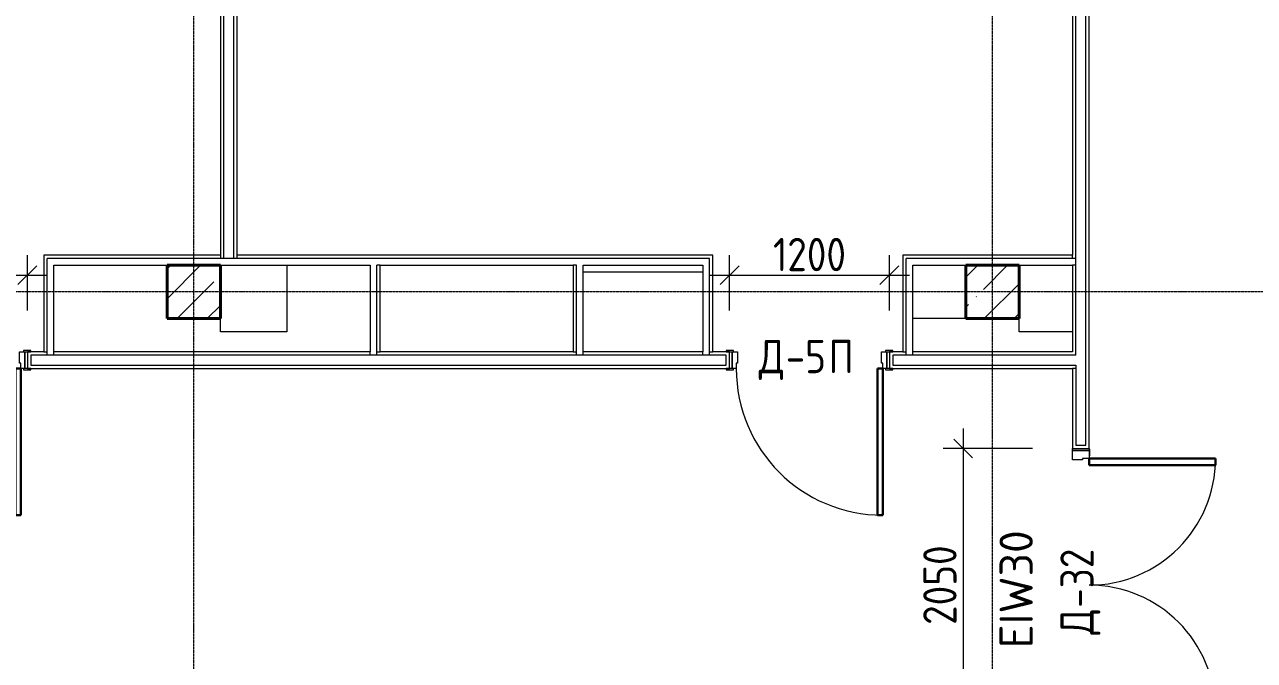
# Model space of a CAD drawing. Header units: millimetres. Extents: x -56773 to 225775, y -262288 to 26541.
# Drawn here: x 26539 to 35776, y -249673 to -244903 of the extents above; entities that cross this region are included whole.
import ezdxf

# ---------------------------------------------------------------- set-up
doc = ezdxf.new("R2010")
doc.units = ezdxf.units.MM
doc.linetypes.add('ADSK_Линия сетки', pattern=[25, 20, -2.5, 0, -2.5])
for name, color, linetype, lineweight in [('Двери', 7, 'Continuous', 9), ('Марки дверей', 7, 'Continuous', 20), ('Несущие колонны', 7, 'Continuous', 18), ('Оси', 7, 'Continuous', 9), ('Перекрытие', 7, 'Continuous', 18), ('Размеры', 7, 'Continuous', 9), ('Стены несущие', 7, 'Continuous', 30), ('Стены отделка', 7, 'Continuous', 30), ('Стены штриховка', 7, 'Continuous', 9)]:
    doc.layers.add(name, color=color, linetype=linetype, lineweight=lineweight)
doc.styles.add('GOST Common_2', font='', dxfattribs={"width": 0.9, "height": 250})
doc.styles.add('ISOCPEUR', font='isocpeur.ttf', dxfattribs={"height": 250})
doc.styles.get('GOST Common_2').set_extended_font_data('GOST Common')
doc.dimstyles.new('ADSK_Основной', dxfattribs={"dimscale": 304.8, "dimtxt": 251.428749, "dimasz": 0.463911, "dimexe": 0.492126, "dimexo": 0.984252, "dimgap": 0.164042, "dimtad": 1, "dimdec": 3, "dimrnd": 0.001, "dimdsep": 46, "dimtxsty": 'GOST Common_2', "dimblk1": 'OBLIQUE', "dimblk2": 'OBLIQUE', "dimsah": 1, "dimcen": 0.09, "dimdle": 0.492126, "dimazin": 2, "dimtfac": 1, "dimtdec": 4, "dimtix": 1, "dimtmove": 0, "dimatfit": 3, "dimfxl": 1, "dimtvp": 1, "dimtolj": 1, "dimtzin": 0, "dimlwd": 20, "dimlwe": 20, "dimarcsym": 2})
doc.dimstyles.new('ADSK_Основной_2_5_мм', dxfattribs={"dimscale": 304.8, "dimtxt": 251.428749, "dimasz": 0.463911, "dimexe": 0.492126, "dimexo": 0.984252, "dimgap": 0.098425, "dimtad": 1, "dimrnd": 0.01, "dimdsep": 46, "dimtxsty": 'GOST Common_2', "dimblk1": 'OBLIQUE', "dimblk2": 'OBLIQUE', "dimsah": 1, "dimcen": 0.09, "dimdle": 0.492126, "dimazin": 2, "dimtfac": 1, "dimtdec": 4, "dimtix": 1, "dimtmove": 0, "dimatfit": 3, "dimfxl": 1, "dimtvp": 1, "dimtolj": 1, "dimtzin": 0, "dimlwd": 20, "dimlwe": 20, "dimarcsym": 2})
pattern_1 = [(45, (9.36, -250313.7), (-224.5064, 224.5064), []), (45, (233.87, -250313.7), (-224.5064, 224.5064), [396.875, -79.375, 3.353, -76.022])]

# ---------------------------------------------------------------- blocks, each defined once
blk = doc.blocks.new('ADSK_КолоннаЖБ_Прямоугольная - 400x400 мм-1807143-Маркировочный 5-й')
at = {"layer": 'Несущие колонны', "lineweight": 40}
for p, q in [((-200, 200), (200, 200)), ((-200, -200), (-200, 200)), ((200, 200), (200, -200)), ((200, -200), (-200, -200))]:
    blk.add_line(p, q, dxfattribs=at)
blk = doc.blocks.new('Дверь однопольная медицин облиц CPL - Д-5П 1250х2200 Дверной блок однопольный глухой_ правое открывание-2749536-Маркировочный 5-й')
at = {"layer": 'Двери', "lineweight": 30}
for p, q in [((-550, 1162.5), (-510, 1162.5)), ((-550, 62.5), (-550, 1162.5)), ((-510, 1162.5), (-510, 62.5)), ((-510, 62.5), (-550, 62.5))]:
    blk.add_line(p, q, dxfattribs=at)
at = {"layer": 'Двери'}
for p, q in [((-625, 72.5), (-625, 62.5)), ((-570, 72.5), (-625, 72.5)), ((-625, 62.5), (-600, 62.5)), ((-600, 62.5), (-580, 62.5)), ((-600, -62.5), (-600, 62.5)), ((-580, 62.5), (-550, 62.5)), ((-580, -62.5), (-580, 62.5)), ((-580, 62.5), (-580, -62.5)), ((-570, 62.5), (-570, 72.5)), ((-550, 62.5), (-550, 22.5)), ((-550, 22.5), (-540, 22.5)), ((-540, 22.5), (-540, -62.5)), ((540, 22.5), (550, 22.5)), ((540, -62.5), (540, 22.5)), ((550, 62.5), (580, 62.5)), ((550, 22.5), (550, 62.5)), ((625, 72.5), (570, 72.5)), ((570, 72.5), (570, 62.5)), ((580, 62.5), (580, -62.5)), ((580, 62.5), (600, 62.5)), ((580, -62.5), (580, 62.5)), ((600, 62.5), (600, -62.5)), ((600, 62.5), (625, 62.5)), ((625, 62.5), (625, 72.5)), ((-600, -62.5), (-625, -62.5)), ((-625, -62.5), (-625, -72.5)), ((-625, -72.5), (-570, -72.5)), ((-580, -62.5), (-600, -62.5)), ((-540, -62.5), (-580, -62.5)), ((-570, -72.5), (-570, -62.5)), ((580, -62.5), (540, -62.5)), ((570, -62.5), (570, -72.5)), ((570, -72.5), (625, -72.5)), ((600, -62.5), (580, -62.5)), ((625, -62.5), (600, -62.5)), ((625, -72.5), (625, -62.5))]:
    blk.add_line(p, q, dxfattribs=at)
blk.add_arc((-550, 62.5), 1100, 0, 90, dxfattribs=at)
blk = doc.blocks.new('Дверь двупольная алюминиевая - Д-32 2100х2350  Дверной блок двупольный остекленный_ антипаника 2-3572175-Маркировочный 5-й')
at = {"layer": 'Двери', "lineweight": 30}
for p, q in [((-950, 1012.5), (-900, 1012.5)), ((-950, 62.5), (-950, 1012.5)), ((-900, 1012.5), (-900, 62.5)), ((950, 1012.5), (900, 1012.5)), ((900, 1012.5), (900, 62.5)), ((950, 62.5), (950, 1012.5)), ((-900, 62.5), (-950, 62.5)), ((900, 62.5), (950, 62.5))]:
    blk.add_line(p, q, dxfattribs=at)
at = {"layer": 'Двери'}
for p, q in [((-1025, 62.5), (-1010, 62.5)), ((-1025, -62.5), (-1025, 62.5)), ((-1020, 67.5), (-1020, 62.5)), ((-970, 67.5), (-1020, 67.5)), ((-1010, 62.5), (-950, 62.5)), ((-1010, -62.5), (-1010, 62.5)), ((-1010, 62.5), (-1010, -62.5)), ((-970, 62.5), (-970, 67.5)), ((-950, 62.5), (-950, 12.5)), ((-950, 12.5), (-940, 12.5)), ((-940, 12.5), (-940, -62.5)), ((950, 12.5), (940, 12.5)), ((940, 12.5), (940, -62.5)), ((1010, 62.5), (950, 62.5)), ((950, 62.5), (950, 12.5)), ((1020, 67.5), (970, 67.5)), ((970, 67.5), (970, 62.5)), ((1010, -62.5), (1010, 62.5)), ((1025, 62.5), (1010, 62.5)), ((1010, 62.5), (1010, -62.5)), ((1020, 62.5), (1020, 67.5)), ((1025, -62.5), (1025, 62.5)), ((-1010, -62.5), (-1025, -62.5)), ((-940, -62.5), (-1010, -62.5)), ((940, -62.5), (1010, -62.5)), ((1010, -62.5), (1025, -62.5))]:
    blk.add_line(p, q, dxfattribs=at)
for centre, start, end in [((-950, 62.5), 360, 90), ((950, 62.5), 90, 180)]:
    blk.add_arc(centre, 950, start, end, dxfattribs=at)
blk = doc.blocks.new('_Oblique')
at = {"color": 0, "linetype": 'ByBlock', "lineweight": -2}
blk.add_line((-0.5, -0.5), (0.5, 0.5), dxfattribs=at)
blk = doc.blocks.new('*D6866')
at = {"layer": 'Defpoints', "color": 0, "transparency": 16777216}
for p in [(26559.4, -246782.8), (25359.4, -247348.7), (26559.4, -247348.7)]:
    blk.add_point(p, dxfattribs=at)
at = {"layer": 'Размеры', "color": 0, "lineweight": 20, "transparency": 16777216}
for p, q in [((25359.4, -247048.7), (25359.4, -246632.8)), ((26559.4, -247048.7), (26559.4, -246632.8)), ((25209.4, -246782.8), (26709.4, -246782.8))]:
    blk.add_line(p, q, dxfattribs=at)
at = {"layer": 'Размеры', "color": 0, "lineweight": 20, "transparency": 16777216, "xscale": 141.4, "yscale": 141.4, "zscale": 141.4, "rotation": 180}
blk.add_blockref('_Oblique', (25359.4, -246782.8), dxfattribs=at)
at = {"layer": 'Размеры', "color": 0, "lineweight": 20, "transparency": 16777216, "xscale": 141.4, "yscale": 141.4, "zscale": 141.4}
blk.add_blockref('_Oblique', (26559.4, -246782.8), dxfattribs=at)
at = {"layer": 'Размеры', "color": 0, "lineweight": 9, "transparency": 16777216, "insert": (25959.4, -246627.8), "char_height": 250, "width": 700.591, "attachment_point": 5, "style": 'GOST Common_2'}
blk.add_mtext('\\A1;1200', dxfattribs=at)
blk = doc.blocks.new('*D6867')
at = {"layer": 'Defpoints', "color": 0, "transparency": 16777216}
for p in [(33034.4, -246782.8), (31834.4, -247348.7), (33034.4, -247348.7)]:
    blk.add_point(p, dxfattribs=at)
at = {"layer": 'Размеры', "color": 0, "lineweight": 20, "transparency": 16777216}
for p, q in [((31834.4, -247048.7), (31834.4, -246632.8)), ((33034.4, -247048.7), (33034.4, -246632.8)), ((31684.4, -246782.8), (33184.4, -246782.8))]:
    blk.add_line(p, q, dxfattribs=at)
at = {"layer": 'Размеры', "color": 0, "lineweight": 20, "transparency": 16777216, "xscale": 141.4, "yscale": 141.4, "zscale": 141.4, "rotation": 180}
blk.add_blockref('_Oblique', (31834.4, -246782.8), dxfattribs=at)
at = {"layer": 'Размеры', "color": 0, "lineweight": 20, "transparency": 16777216, "xscale": 141.4, "yscale": 141.4, "zscale": 141.4}
blk.add_blockref('_Oblique', (33034.4, -246782.8), dxfattribs=at)
at = {"layer": 'Размеры', "color": 0, "lineweight": 9, "transparency": 16777216, "insert": (32434.4, -246627.8), "char_height": 250, "width": 700.591, "attachment_point": 5, "style": 'GOST Common_2'}
blk.add_mtext('\\A1;1200', dxfattribs=at)
blk = doc.blocks.new('*D6840')
at = {"layer": 'Defpoints', "color": 0, "transparency": 16777216}
for p in [(34409.4, -248083.7), (33589, -250133.7), (34409.4, -250133.7)]:
    blk.add_point(p, dxfattribs=at)
at = {"layer": 'Размеры', "color": 0, "lineweight": 20, "transparency": 16777216}
for p, q in [((33589, -247933.7), (33589, -250283.7)), ((34109.4, -248083.7), (33439, -248083.7)), ((34109.4, -250133.7), (33439, -250133.7))]:
    blk.add_line(p, q, dxfattribs=at)
at = {"layer": 'Размеры', "color": 0, "lineweight": 20, "transparency": 16777216, "xscale": 141.4, "yscale": 141.4, "zscale": 141.4}
for p, rotation in [((33589, -248083.7), 90), ((33589, -250133.7), 270)]:
    blk.add_blockref('_Oblique', p, dxfattribs=dict(at, rotation=rotation))
at = {"layer": 'Размеры', "color": 0, "lineweight": 9, "transparency": 16777216, "insert": (33414, -249108.7), "char_height": 250, "width": 756.843, "attachment_point": 5, "rotation": 90, "style": 'GOST Common_2'}
blk.add_mtext('\\A1;2050', dxfattribs=at)

msp = doc.modelspace()

# ---------------------------------------------------------------- hatches: boundary and pattern name
at = {"layer": 'Несущие колонны', "lineweight": 9}
h = msp.add_hatch(dxfattribs=at)
h.set_pattern_fill('FP_1', color=256, style=0, pattern_type=2)
h.set_pattern_definition(pattern_1)
h.paths.add_polyline_path([(27609.3615, -247108.7359), (28009.3615, -247108.7359), (28009.3615, -246708.7359), (27609.3615, -246708.7359)])
h = msp.add_hatch(dxfattribs=at)
h.set_pattern_fill('FP_1', color=256, style=0, pattern_type=2)
h.set_pattern_definition(pattern_1)
h.paths.add_polyline_path([(33609.3615, -247108.7359), (34009.3615, -247108.7359), (34009.3615, -246708.7359), (33609.3615, -246708.7359)])

# ---------------------------------------------------------------- linework, layer by layer
for p, q in [((28009.3615, -246708.7359), (27609.3615, -246708.7359)), ((27609.3615, -246708.7359), (27609.3615, -247108.7359)), ((28009.3615, -247108.7359), (28009.3615, -246708.7359)), ((34009.3615, -246708.7359), (33609.3615, -246708.7359)), ((33609.3615, -246708.7359), (33609.3615, -247108.7359)), ((34009.3615, -247108.7359), (34009.3615, -246708.7359)), ((27609.3615, -247108.7359), (28009.3615, -247108.7359)), ((33609.3615, -247108.7359), (34009.3615, -247108.7359))]:
    msp.add_line(p, q, dxfattribs=at)
at = {"layer": 'Оси', "color": 253, "linetype": 'ADSK_Линия сетки', "lineweight": 5, "true_color": 0xaaaaaa}
for p, q in [((27809.3615, -261287.5872), (27809.3615, -240286.2598)), ((33809.3615, -261287.5872), (33809.3615, -240286.2598)), ((62528.5982, -246908.7359), (-25230.7352, -246908.7359))]:
    msp.add_line(p, q, dxfattribs=at)
at = {"layer": 'Перекрытие'}
for p, q in [((28509.3615, -246708.7359), (28509.3615, -247208.7359)), ((30734.3615, -246758.7359), (31634.3615, -246758.7359)), ((28009.3615, -247208.7359), (28009.3615, -247108.7359)), ((33609.3615, -247108.7359), (33209.3615, -247108.7359)), ((34009.3615, -247208.7359), (34009.3615, -247108.7359)), ((28509.3615, -247208.7359), (28009.3615, -247208.7359)), ((34409.3615, -247208.7359), (34009.3615, -247208.7359))]:
    msp.add_line(p, q, dxfattribs=at)
at = {"layer": 'Стены несущие', "lineweight": 9}
for p, q in [((28009.3615, -240958.7359), (28009.3615, -246633.7359)), ((28134.3615, -246633.7359), (28134.3615, -240958.7359)), ((34409.3615, -240958.7359), (34409.3615, -246633.7359)), ((34534.3615, -248083.7359), (34534.3615, -240958.7359)), ((26759.3615, -247358.7359), (26759.3615, -246708.7359)), ((26759.3615, -246708.7359), (29134.3615, -246708.7359)), ((29134.3615, -246708.7359), (29134.3615, -247358.7359)), ((29209.3615, -246708.7359), (30659.3615, -246708.7359)), ((30734.3615, -247358.7359), (30734.3615, -246708.7359)), ((30734.3615, -246708.7359), (31634.3615, -246708.7359)), ((31634.3615, -246708.7359), (31634.3615, -247358.7359)), ((33209.3615, -247358.7359), (33209.3615, -246708.7359)), ((33209.3615, -246708.7359), (34409.3615, -246708.7359)), ((34409.3615, -246708.7359), (34409.3615, -247358.7359)), ((26684.3615, -247358.7359), (26559.3615, -247358.7359)), ((29134.3615, -247358.7359), (26759.3615, -247358.7359)), ((30659.3615, -247358.7359), (29209.3615, -247358.7359)), ((31634.3615, -247358.7359), (30734.3615, -247358.7359)), ((31834.3615, -247358.7359), (31709.3615, -247358.7359)), ((33134.3615, -247358.7359), (33034.3615, -247358.7359)), ((34409.3615, -247358.7359), (33209.3615, -247358.7359)), ((26559.3615, -247483.7359), (31834.3615, -247483.7359)), ((33034.3615, -247483.7359), (34409.3615, -247483.7359)), ((34409.3615, -247483.7359), (34409.3615, -248083.7359))]:
    msp.add_line(p, q, dxfattribs=at)
at = {"layer": 'Стены отделка', "lineweight": 9}
for p, q in [((26684.3615, -246633.7359), (26684.3615, -247358.7359)), ((28009.3615, -246633.7359), (26684.3615, -246633.7359)), ((31709.3615, -246633.7359), (28134.3615, -246633.7359)), ((31709.3615, -247358.7359), (31709.3615, -246633.7359)), ((33134.3615, -246633.7359), (33134.3615, -247358.7359)), ((34409.3615, -246633.7359), (33134.3615, -246633.7359)), ((29209.3615, -247358.7359), (29209.3615, -246708.7359)), ((30659.3615, -246708.7359), (30659.3615, -247358.7359))]:
    msp.add_line(p, q, dxfattribs=at)
at = {"layer": 'Стены штриховка', "lineweight": 9}
for p, q in [((28034.3615, -246658.7359), (28034.3615, -240958.7359)), ((28109.3615, -246658.7359), (28109.3615, -240958.7359)), ((34434.3615, -247383.7359), (34434.3615, -240958.7359)), ((34509.3615, -248058.7359), (34509.3615, -240958.7359)), ((28009.3615, -246633.7359), (28009.3615, -246658.7359)), ((28134.3615, -246658.7359), (28134.3615, -246633.7359)), ((34409.3615, -246658.7359), (34409.3615, -246633.7359)), ((26709.3615, -247383.7359), (26709.3615, -246658.7359)), ((31684.3615, -246658.7359), (26709.3615, -246658.7359)), ((29184.3615, -247383.7359), (29184.3615, -246708.7359)), ((29209.3615, -246708.7359), (29184.3615, -246708.7359)), ((30684.3615, -246708.7359), (30659.3615, -246708.7359)), ((30684.3615, -247383.7359), (30684.3615, -246708.7359)), ((31684.3615, -247383.7359), (31684.3615, -246658.7359)), ((33159.3615, -247383.7359), (33159.3615, -246658.7359)), ((34434.3615, -246658.7359), (33159.3615, -246658.7359)), ((34434.3615, -246708.7359), (34409.3615, -246708.7359)), ((26684.3615, -247358.7359), (26709.3615, -247358.7359)), ((26759.3615, -247383.7359), (26759.3615, -247358.7359)), ((29134.3615, -247383.7359), (29134.3615, -247358.7359)), ((29184.3615, -247358.7359), (29209.3615, -247358.7359)), ((30659.3615, -247358.7359), (30684.3615, -247358.7359)), ((30734.3615, -247383.7359), (30734.3615, -247358.7359)), ((31634.3615, -247383.7359), (31634.3615, -247358.7359)), ((31684.3615, -247358.7359), (31709.3615, -247358.7359)), ((33134.3615, -247358.7359), (33159.3615, -247358.7359)), ((33209.3615, -247383.7359), (33209.3615, -247358.7359)), ((31809.3615, -247383.7359), (26584.3615, -247383.7359)), ((26584.3615, -247383.7359), (26584.3615, -247458.7359)), ((26584.3615, -247458.7359), (31809.3615, -247458.7359)), ((31809.3615, -247458.7359), (31809.3615, -247383.7359)), ((33059.3615, -247383.7359), (33059.3615, -247458.7359)), ((34434.3615, -247383.7359), (33059.3615, -247383.7359)), ((33059.3615, -247458.7359), (34434.3615, -247458.7359)), ((34434.3615, -247458.7359), (34434.3615, -248058.7359)), ((34434.3615, -247483.7359), (34409.3615, -247483.7359)), ((34434.3615, -248058.7359), (34509.3615, -248058.7359))]:
    msp.add_line(p, q, dxfattribs=at)

# ---------------------------------------------------------------- block references
at = {"layer": 'Двери'}
for name, p, rotation in [('Дверь однопольная медицин облиц CPL - Д-5П 1250х2200 Дверной блок однопольный глухой_ правое открывание-2749536-Маркировочный 5-й', (25959.3615, -247421.2359), 180), ('Дверь однопольная медицин облиц CPL - Д-5П 1250х2200 Дверной блок однопольный глухой_ правое открывание-2749536-Маркировочный 5-й', (32434.3615, -247421.2359), 180), ('Дверь двупольная алюминиевая - Д-32 2100х2350  Дверной блок двупольный остекленный_ антипаника 2-3572175-Маркировочный 5-й', (34471.8615, -249108.7359), 269.9999999999999)]:
    msp.add_blockref(name, p, dxfattribs=dict(at, rotation=rotation))
at = {"layer": 'Несущие колонны', "lineweight": 40, "rotation": 89.9999999999999}
for p in [(27809.3615, -246908.7359), (33809.3615, -246908.7359)]:
    msp.add_blockref('ADSK_КолоннаЖБ_Прямоугольная - 400x400 мм-1807143-Маркировочный 5-й', p, dxfattribs=at)

# ---------------------------------------------------------------- texts
at = {"layer": 'Марки дверей', "lineweight": 5, "char_height": 250, "attachment_point": 1, "style": 'GOST Common_2'}
for s, insert, width in [('\\fGOST Common|b0|i0|c204|p34|;\\W.9;Д', (32053.3412, -247268.1092), 245.316375), ('-5', (32255.7475, -247268.1092), 389.620125), ('\\fGOST Common|b0|i0|c204|p34|;\\W.9;П', (32577.2162, -247268.1092), 216.455625)]:
    msp.add_mtext(s, dxfattribs=dict(at, insert=insert, width=width))
at = {"layer": 'Марки дверей', "color": 1, "lineweight": 5, "true_color": 0xff0000, "insert": (33861.8078, -249582.5562), "char_height": 250, "width": 1074.26125, "attachment_point": 1, "rotation": 90, "style": 'ISOCPEUR'}
msp.add_mtext('EIW30', dxfattribs=at)
at = {"layer": 'Марки дверей', "lineweight": 5, "char_height": 250, "attachment_point": 1, "rotation": 90, "style": 'GOST Common_2'}
for s, insert, width in [('-32', (34318.7348, -249278.7999), 584.430187), ('\\fGOST Common|b0|i0|c204|p34|;\\W.9;Д', (34318.7348, -249481.2062), 245.316375)]:
    msp.add_mtext(s, dxfattribs=dict(at, insert=insert, width=width))

# ---------------------------------------------------------------- dimensions: what is measured, and where the dimension line sits
at = {"layer": 'Размеры', "lineweight": 9}
for base, p1, p2, picture, middle in [((26559.3615, -246782.752), (25359.3615, -247348.7359), (26559.3615, -247348.7359), '*D6866', (25959.3615, -246627.752)), ((33034.3615, -246782.752), (31834.3615, -247348.7359), (33034.3615, -247348.7359), '*D6867', (32434.3615, -246627.752))]:
    dim = msp.add_linear_dim(base=base, p1=p1, p2=p2, dimstyle='ADSK_Основной_2_5_мм', override={"dimpost": '<>', "dimfxl": 1200}, dxfattribs=at)
    dim.commit()
    dim.dimension.update_dxf_attribs({"geometry": picture, "text_midpoint": middle})
dim = msp.add_linear_dim(base=(33589.0027, -250133.7359), p1=(34409.3615, -248083.7359), p2=(34409.3615, -250133.7359), angle=90, dimstyle='ADSK_Основной', override={"dimpost": '<>', "dimfxl": 2050}, dxfattribs=at)
dim.commit()
dim.dimension.update_dxf_attribs({"geometry": '*D6840', "text_midpoint": (33414.0027, -249108.7359)})

doc.saveas('drawing.dxf')
